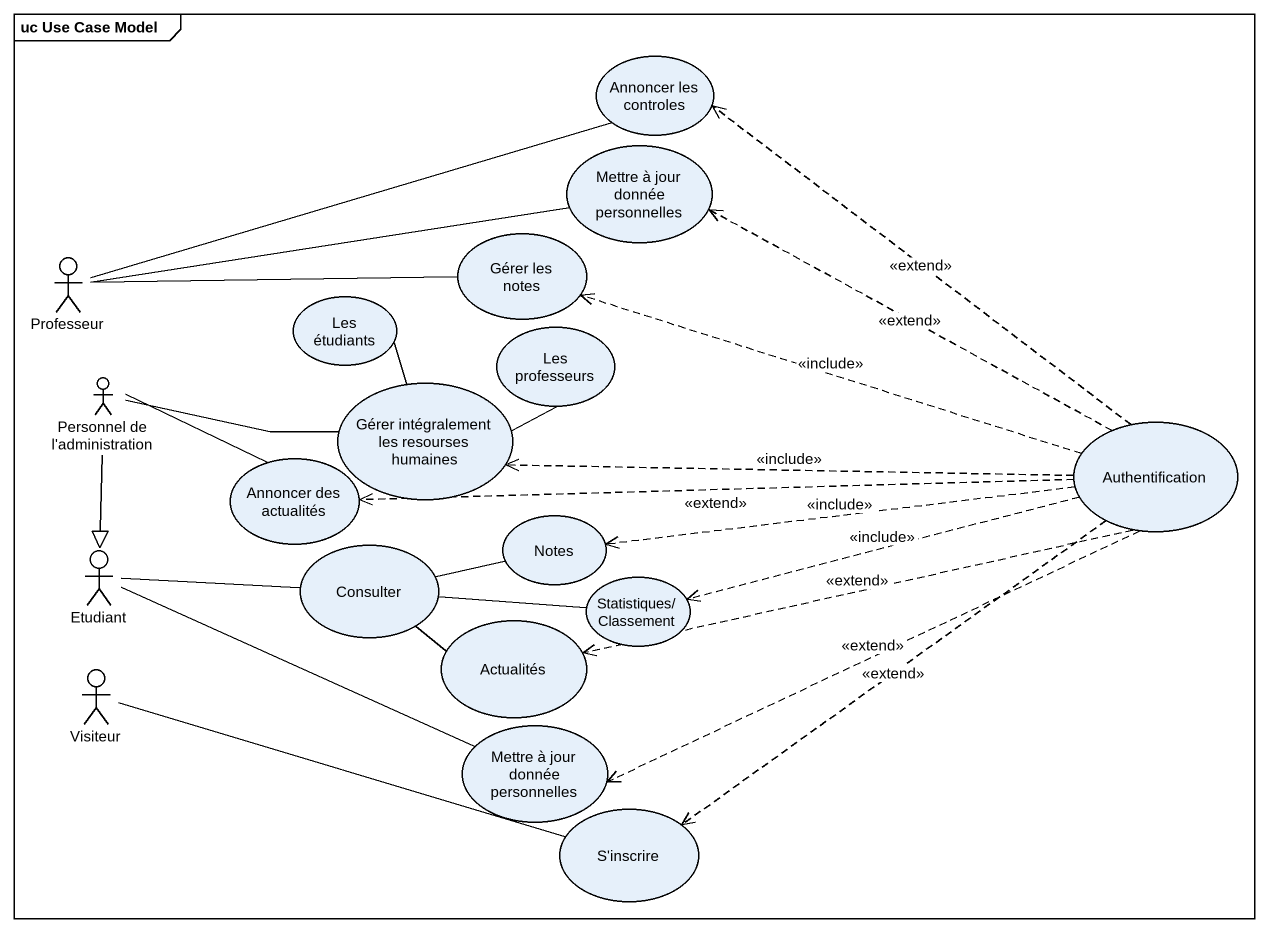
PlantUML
@startuml
mainframe uc Use Case Model
usecase "Annoncer les controles" as Annoncer_les_controles
usecase "Mettre à jour donnée personnelles" as Mettre_à_jour_donnée
usecase "Gérer les notes" as Gérer_les_notes
actor Professeur
usecase "Les étudiants" as Les_étudiants
actor "Personnel de l'administration" as Personnel_de_l
usecase "Les professeurs" as Les_professeurs
usecase "Gérer intégralement les resourses humaines" as Gérer_intégralement_les
usecase Authentification
usecase "Annoncer des actualités" as Annoncer_des_actualités
actor Etudiant
usecase Consulter
usecase Notes
usecase Actualités
usecase "Statistiques/ Classement" as Statistiques_Classement
actor Visiteur
usecase "Mettre à jour donnée personnelles" as Mettre_à_jour_donnée_2
usecase "S'inscrire" as S_inscrire
Gérer_les_notes -left- Professeur
Professeur -right- Annoncer_les_controles
Professeur -right- Mettre_à_jour_donnée
Les_étudiants -- Gérer_intégralement_les
Personnel_de_l -right- Gérer_intégralement_les
Personnel_de_l -right- Annoncer_des_actualités
Personnel_de_l --|> Etudiant
Les_professeurs -left- Gérer_intégralement_les
Authentification .up.> Annoncer_les_controles : <<extend>>
Authentification .left.> Mettre_à_jour_donnée : <<extend>>
Authentification .left.> Gérer_les_notes : <<include>>
Authentification .left.> Gérer_intégralement_les : <<include>>
Authentification .left.> Annoncer_des_actualités : <<extend>>
Authentification .left.> Notes : <<include>>
Authentification .left.> Actualités : <<extend>>
Authentification .left.> Statistiques_Classement : <<include>>
Authentification .left.> Mettre_à_jour_donnée_2 : <<extend>>
Authentification ..> S_inscrire : <<extend>>
Etudiant -right- Mettre_à_jour_donnée_2
Consulter -left- Etudiant
Notes -left- Consulter
Actualités -left- Consulter
Statistiques_Classement -left- Consulter
S_inscrire -left- Visiteur
@enduml
